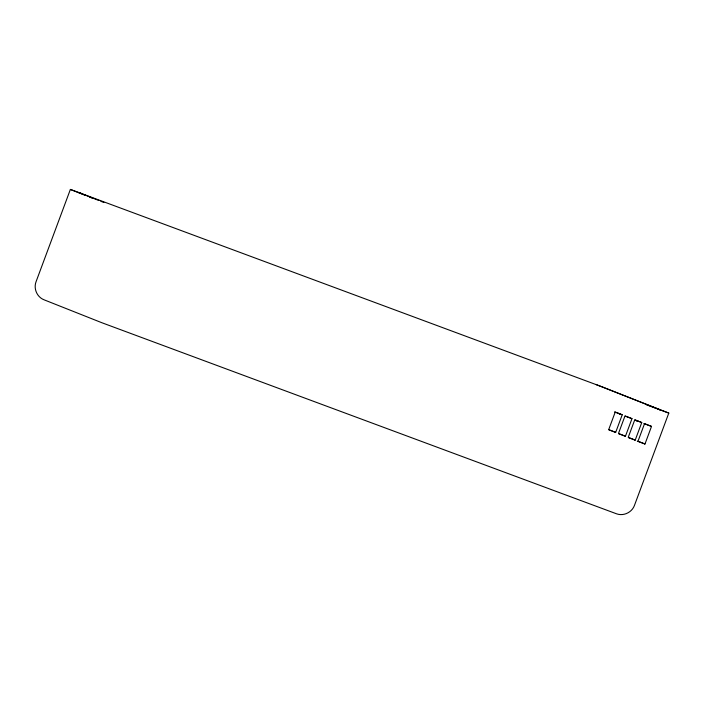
<?xml version="1.0" encoding="UTF-8"?>
<svg xmlns="http://www.w3.org/2000/svg" width="704" height="704" viewBox="0 0 704 704"><rect width="100%" height="100%" fill="white"/><g stroke="black" fill="none" stroke-linecap="round" stroke-linejoin="round"><path stroke-width="1.06" d="M81.409 193.486L70.374 189.429L36.027 281.794C33.361 288.816 37.171 297.29 44.238 299.878L101.79 322.705L616.414 513.762C623.454 516.428 631.884 512.503 634.445 505.446L668.8 413.081L596.033 384.542M615.674 432.379L622.222 414.788L615.243 412.016L608.705 429.616L615.674 432.379L608.925 429.871M625.442 436.251L631.99 418.66L625.011 415.897L618.473 433.488L625.442 436.251L618.693 433.743M635.21 440.123L641.758 422.532L634.779 419.769L628.232 437.36L635.21 440.123L628.452 437.615M644.978 444.004L651.517 426.404L644.547 423.641L638 441.232L644.978 444.004L637.261 441.135M668.8 413.081L661.065 410.247M646.29 404.73L660.713 410.08L601.77 386.707L78.461 192.421L98.789 200.49M657.765 409.024L660.246 409.939M614.504 411.919L622.222 414.788M618.253 413.389L620.189 414.102M625.231 416.152L631.99 418.66M634.999 420.024L641.758 422.532M637.789 421.133L635.862 420.411L637.85 421.203M643.799 423.544L651.517 426.404M100.822 201.291L103.866 202.506M85.615 195.483L70.374 189.429M89.654 197.085L92.682 198.29"/></g></svg>
